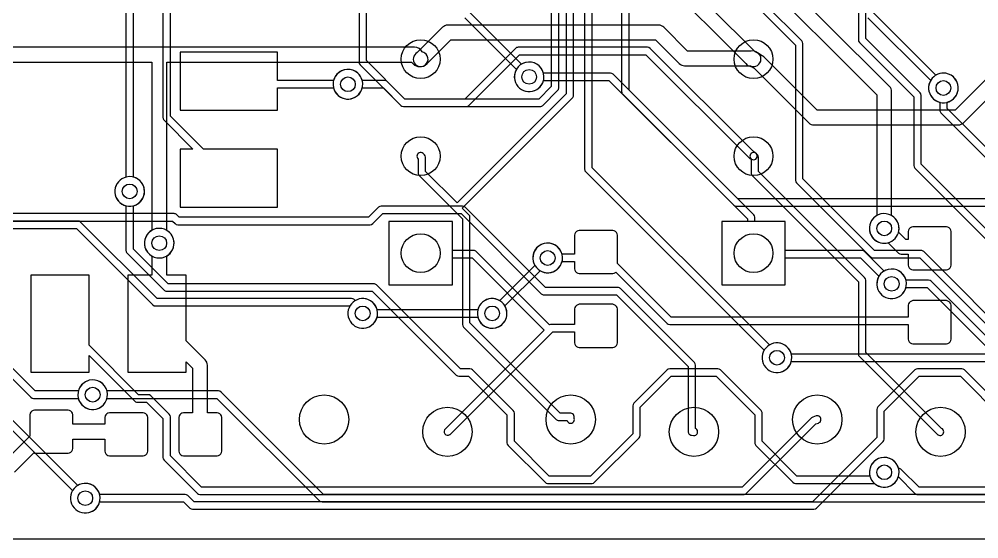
# Model space of a CAD drawing. Header units: millimetres. Extents: x 0 to 68.5, y 0 to 25.
# Drawn here: x 15.86 to 35.63, y 0 to 10.71 of the extents above; entities that cross this region are included whole.
import ezdxf

# ---------------------------------------------------------------- set-up
doc = ezdxf.new("R2010")
doc.units = ezdxf.units.MM

msp = doc.modelspace()

# ---------------------------------------------------------------- linework, layer by layer
at = {"layer": '16_copper'}
for points in [[(31.642, 6.544), (31.013, 6.544), (31.013, 6.629, 0.198912), (30.991, 6.683), (28.423, 9.252), (28.423, 14.904), (30.743, 17.224, 0.952146), (30.856, 17.823), (30.809, 17.831, 0.736154), (30.592, 17.289), (28.293, 14.989, 0.198912), (28.27, 14.935), (28.27, 9.22, 0.198912), (28.293, 9.166), (30.861, 6.598), (30.861, 6.544), (30.334, 6.544), (30.334, 5.236), (31.642, 5.236)], [(31.033, 9.745, 0.554765), (31.099, 9.995), (31.075, 10.015, 0.089755), (31.019, 10.04), (29.177, 11.881, 0.070154), (29.162, 11.928), (29.14, 11.971, 1), (28.619, 11.651), (28.647, 11.612, 0.394312), (29.061, 11.566), (30.829, 9.798, 0.253327), (30.972, 9.738), (31.003, 9.738)], [(34.867, 2.134, 0.578892), (34.863, 2.278), (33.299, 3.842), (33.299, 5.334, 0.198912), (33.277, 5.388), (31.09, 7.575), (31.09, 7.849, 0.286956), (31.053, 7.93), (31.039, 7.947, 0.645605), (30.912, 7.891), (30.915, 7.869, 0.12104), (30.937, 7.827), (30.937, 7.544, 0.198912), (30.96, 7.49), (33.147, 5.302), (33.147, 3.81, 0.198912), (33.169, 3.756), (34.77, 2.156), (34.778, 2.15), (34.787, 2.143), (34.787, 2.143), (34.787, 2.143), (34.789, 2.142), (34.806, 2.136), (34.824, 2.132), (34.845, 2.13)], [(33.752, 1.074, 1), (33.609, 1.669), (33.563, 1.654, 0.373631), (33.385, 1.295), (31.883, 1.295), (31.166, 2.013), (31.166, 2.591, 0.198912), (31.143, 2.645), (30.305, 3.483, 0.198912), (30.251, 3.505), (29.261, 3.505, 0.198912), (29.207, 3.483), (28.521, 2.797, 0.198912), (28.499, 2.743), (28.499, 2.165), (27.629, 1.295), (26.778, 1.295), (26.06, 2.013), (26.06, 2.591, 0.198912), (26.038, 2.645), (25.2, 3.483, 0.198912), (25.146, 3.505), (24.949, 3.505), (23.219, 5.235, 0.198912), (23.165, 5.258), (18.929, 5.258), (18.212, 5.975), (18.212, 6.867, 0.991753), (18.064, 7.46), (18.019, 7.445, 0.720233), (18.059, 6.867), (18.059, 5.944, 0.198912), (18.082, 5.89), (18.844, 5.128, 0.198912), (18.898, 5.105), (23.133, 5.105), (24.864, 3.375, 0.198912), (24.917, 3.353), (25.114, 3.353), (25.908, 2.559), (25.908, 1.981, 0.198912), (25.93, 1.927), (26.692, 1.165, 0.198912), (26.746, 1.143), (27.661, 1.143, 0.198912), (27.714, 1.165), (28.629, 2.08, 0.198912), (28.651, 2.134), (28.651, 2.712), (29.292, 3.353), (30.22, 3.353), (31.013, 2.559), (31.013, 1.981, 0.198912), (31.036, 1.927), (31.798, 1.165, 0.198912), (31.852, 1.143), (33.478, 1.143), (33.482, 1.139), (33.521, 1.111), (33.563, 1.089), (33.609, 1.074), (33.656, 1.067), (33.704, 1.067)], [(25.675, 4.351, 0.504319), (25.866, 4.803), (26.591, 5.528, 0.991751), (26.906, 6.052), (26.863, 6.074, 0.720235), (26.483, 5.636), (25.758, 4.911), (25.72, 4.931), (25.675, 4.945), (25.627, 4.953), (25.579, 4.953), (25.532, 4.945), (25.486, 4.931), (25.443, 4.909), (25.405, 4.881), (25.371, 4.847), (25.343, 4.808), (25.321, 4.765), (25.306, 4.72), (25.298, 4.672), (25.298, 4.624), (25.306, 4.577), (25.321, 4.531), (25.343, 4.488), (25.371, 4.45), (25.405, 4.416), (25.443, 4.388), (25.486, 4.366), (25.532, 4.351), (25.579, 4.343), (25.627, 4.343)], [(37.399, 2.386, 0.544697), (37.441, 2.507), (37.398, 2.561, 0.030687), (37.392, 2.568), (34.649, 5.312, 0.198912), (34.595, 5.334), (34.129, 5.334, 0.991753), (33.536, 5.186), (33.55, 5.141, 0.720233), (34.129, 5.182), (34.563, 5.182), (37.281, 2.464), (37.321, 2.413), (37.336, 2.398), (37.356, 2.388), (37.377, 2.384)], [(38.566, 0.763, 0.169977), (38.611, 0.784), (39.906, 2.08, 0.007273), (39.908, 2.081), (39.976, 2.154, 1), (39.865, 2.258), (39.798, 2.187), (38.526, 0.914), (22.13, 0.914), (20.018, 3.026, 0.198912), (19.964, 3.048), (17.669, 3.048, 0.991753), (17.076, 2.9), (17.091, 2.855, 0.720233), (17.669, 2.896), (19.933, 2.896), (22.044, 0.784, 0.198912), (22.098, 0.762), (38.557, 0.762)]]:
    msp.add_lwpolyline(points, format="xyb", close=True, dxfattribs=at)
for points in [[(38.665, 3.505), (34.442, 7.728), (34.442, 9.144, 0.198912), (34.42, 9.198), (33.299, 10.319), (33.299, 11.515, 0.991753), (33.152, 12.108), (33.106, 12.093, 0.720233), (33.147, 11.515), (33.147, 10.287, 0.198912), (33.169, 10.233), (34.29, 9.112), (34.29, 7.696, 0.198912), (34.312, 7.642), (38.58, 3.375, 0.198912)], [(27.508, 11.932), (27.508, 7.62, 0.198912), (27.531, 7.566), (31.208, 3.889), (31.188, 3.851), (31.173, 3.805), (31.166, 3.758), (31.166, 3.71), (31.173, 3.662), (31.188, 3.617), (31.21, 3.574), (31.238, 3.535), (31.272, 3.501), (31.311, 3.473), (31.354, 3.451), (31.399, 3.437), (31.447, 3.429), (31.495, 3.429), (31.542, 3.437, 1), (31.399, 4.031), (31.354, 4.016), (31.315, 3.997), (27.661, 7.652), (27.661, 11.963, 0.198912)], [(30.94, 11.746), (33.528, 9.157), (33.528, 6.665), (33.521, 6.661), (33.482, 6.633), (33.448, 6.599), (33.42, 6.561), (33.398, 6.518), (33.383, 6.472), (33.376, 6.425), (33.376, 6.377), (33.383, 6.329), (33.398, 6.284), (33.42, 6.241), (33.448, 6.202), (33.482, 6.168), (33.521, 6.14), (33.563, 6.118), (33.609, 6.104), (33.656, 6.096), (33.704, 6.096), (33.752, 6.104, 0.677965), (33.833, 6.665), (33.833, 9.22, 0.198912), (33.788, 9.328), (31.155, 11.961)], [(27.127, 11.246), (27.127, 9.176), (24.879, 6.928), (24.232, 7.575), (24.232, 7.849, 0.286956), (24.195, 7.93), (24.181, 7.947, 0.645605), (24.054, 7.891), (24.057, 7.869, 0.12104), (24.079, 7.827), (24.079, 7.544, 0.198912), (24.102, 7.49), (24.994, 6.598), (24.994, 4.42, 0.198912), (25.016, 4.366), (26.921, 2.461, 0.198912), (26.975, 2.438), (27.148, 2.438), (27.148, 2.437), (27.158, 2.417, 0.752251), (27.297, 2.462), (27.293, 2.483, 0.517492), (27.203, 2.591), (27.006, 2.591), (25.146, 4.451), (25.146, 6.629, 0.198912), (25.124, 6.683), (24.987, 6.82), (27.257, 9.09, 0.198912), (27.28, 9.144), (27.28, 11.278, 0.198912)], [(26.822, 11.094), (26.822, 9.328), (26.562, 9.068), (23.806, 9.068), (23.447, 9.426, 0.198912), (23.393, 9.449), (22.927, 9.449, 0.991753), (22.334, 9.301), (22.349, 9.256, 0.720233), (22.927, 9.296), (23.362, 9.296), (23.721, 8.938, 0.198912), (23.774, 8.915), (26.594, 8.915, 0.198912), (26.648, 8.938), (26.952, 9.243, 0.198912), (26.975, 9.296), (26.975, 11.125, 0.198912)], [(25.038, 10.744), (26.102, 9.68), (26.083, 9.642), (26.068, 9.596), (26.06, 9.549), (26.06, 9.501), (26.068, 9.454), (26.083, 9.408), (26.105, 9.365), (26.133, 9.326), (26.167, 9.293), (26.205, 9.264), (26.248, 9.243), (26.294, 9.228), (26.341, 9.22), (26.389, 9.22), (26.437, 9.228, 1), (26.294, 9.822), (26.248, 9.807), (26.21, 9.788), (25.124, 10.874, 0.198912)], [(31.134, 10.897), (31.852, 10.179), (31.852, 7.391, 0.198912), (31.874, 7.338), (33.398, 5.814, 0.198912), (33.452, 5.791), (34.411, 5.791), (36.446, 3.756, 0.198912)], [(36.531, 3.886), (34.496, 5.921, 0.198912), (34.442, 5.944), (33.483, 5.944), (32.004, 7.423), (32.004, 10.211, 0.198912), (31.982, 10.265), (31.22, 11.027, 0.198912)], [(15.532, 9.83), (18.593, 9.83), (18.593, 6.36, 0.936962), (18.862, 5.814), (18.905, 5.835, 0.568909), (18.898, 6.36), (18.898, 9.83), (23.94, 9.83), (23.971, 9.798, 0.253327), (24.114, 9.738), (24.145, 9.738, 0.622977), (24.241, 9.995), (24.217, 10.015, 0.065587), (24.176, 10.035), (24.161, 10.04, 0.31438), (24.003, 10.135), (15.469, 10.135)], [(37.303, 6.544), (34.976, 8.871), (34.976, 9.001, 0.991753), (34.828, 9.594), (34.783, 9.579, 0.720233), (34.823, 9.001), (34.823, 8.839, 0.198912), (34.846, 8.785), (37.192, 6.439)], [(14.24, 6.401), (17.037, 6.401), (18.615, 4.823, 0.198912), (18.669, 4.801), (22.672, 4.801), (22.654, 4.765), (22.639, 4.72), (22.631, 4.672), (22.631, 4.624), (22.639, 4.577), (22.654, 4.531), (22.676, 4.488), (22.704, 4.45), (22.738, 4.416), (22.776, 4.388), (22.819, 4.366), (22.865, 4.351), (22.912, 4.343), (22.96, 4.343), (23.008, 4.351, 1), (22.865, 4.945), (22.819, 4.931), (22.781, 4.911, 0.290937), (22.708, 4.953), (18.701, 4.953), (17.123, 6.531, 0.198912), (17.069, 6.553), (14.24, 6.553, 0.991753)], [(12.311, 5.64), (16.958, 0.993), (16.939, 0.955), (16.924, 0.91), (16.916, 0.862), (16.916, 0.814), (16.924, 0.767), (16.939, 0.721), (16.961, 0.678), (16.989, 0.64), (17.023, 0.606), (17.061, 0.578), (17.104, 0.556), (17.15, 0.541), (17.197, 0.533), (17.245, 0.533), (17.293, 0.541, 1), (17.15, 1.135), (17.104, 1.121), (17.066, 1.101), (12.491, 5.676, 0.947081)]]:
    msp.add_lwpolyline(points, format="xyb", dxfattribs=at)
msp.add_lwpolyline([(24.784, 6.544), (23.476, 6.544), (23.476, 5.236), (24.784, 5.236)], close=True, dxfattribs=at)
at = {"layer": '1_copper'}
for points in [[(18.821, 12.116), (18.821, 8.687, 0.198912), (18.844, 8.633), (19.439, 8.037), (19.178, 8.037), (19.178, 6.837), (21.178, 6.837), (21.178, 8.037), (19.655, 8.037), (18.974, 8.718), (18.974, 12.084)], [(18.059, 11.811), (18.059, 7.459), (18.019, 7.445), (17.976, 7.423), (17.937, 7.395), (17.903, 7.361), (17.875, 7.323), (17.853, 7.28), (17.838, 7.234), (17.831, 7.187), (17.831, 7.139), (17.838, 7.091), (17.853, 7.046), (17.875, 7.003), (17.903, 6.964), (17.937, 6.93), (17.976, 6.902), (18.019, 6.88), (18.064, 6.866), (18.112, 6.858), (18.16, 6.858), (18.207, 6.866, 0.781641), (18.212, 7.459), (18.212, 11.779)], [(22.86, 11.703), (22.86, 9.83, 0.198912), (22.882, 9.776), (23.721, 8.938, 0.198912), (23.774, 8.915), (25.07, 8.915, 0.198912), (25.124, 8.938), (26.168, 9.982), (28.772, 9.982), (30.883, 7.871, 0.219535), (30.945, 7.827), (30.964, 7.818, 0.752248), (31.047, 7.939), (31.031, 7.953), (30.986, 7.984), (28.857, 10.112, 0.198912), (28.804, 10.135), (26.137, 10.135, 0.198912), (26.083, 10.112), (25.038, 9.068), (23.806, 9.068), (23.012, 9.861), (23.012, 11.735, 0.198912)], [(33.344, 10.744), (34.637, 9.452), (34.617, 9.413), (34.602, 9.368), (34.595, 9.32), (34.595, 9.272), (34.602, 9.225), (34.617, 9.179), (34.639, 9.137), (34.667, 9.098), (34.701, 9.064), (34.74, 9.036), (34.783, 9.014), (34.828, 8.999), (34.876, 8.992), (34.924, 8.992), (34.971, 8.999, 1), (34.828, 9.594), (34.783, 9.579), (34.744, 9.559), (33.429, 10.874, 0.198912)], [(36.24, 9.938), (35.141, 8.839), (32.296, 8.839), (31.197, 9.938, 0.062705), (31.167, 9.961), (31.066, 10.021, 0.213207), (30.937, 10.058), (29.629, 10.058), (29.14, 10.547, 0.198912), (29.032, 10.592), (24.689, 10.592, 0.198912), (24.581, 10.547), (24.06, 10.026, 0.207159), (23.981, 9.92), (23.978, 9.889, 0.258804), (24.05, 9.76), (24.078, 9.747, 0.320354), (24.263, 9.798), (24.752, 10.287), (28.969, 10.287), (29.458, 9.798, 0.198912), (29.566, 9.754), (30.914, 9.754), (30.925, 9.75), (30.995, 9.708), (32.125, 8.579, 0.198912), (32.233, 8.534), (35.204, 8.534), (35.21, 8.535, 0.189183), (35.312, 8.579), (36.411, 9.677)], [(36.849, 7.01), (30.664, 7.01), (28.095, 9.579, 0.198912), (28.042, 9.601), (26.661, 9.601, 0.991753), (26.068, 9.454), (26.083, 9.408, 0.720233), (26.661, 9.449), (28.01, 9.449), (30.579, 6.88, 0.198912), (30.632, 6.858), (36.881, 6.858)], [(14.891, 6.553), (19.018, 6.553), (19.072, 6.499, 0.198912), (19.126, 6.477), (23.089, 6.477, 0.198912), (23.142, 6.499), (23.349, 6.706), (24.962, 6.706), (26.616, 5.052, 0.198912), (26.67, 5.029), (28.162, 5.029), (29.642, 3.55), (29.642, 2.21), (29.642, 2.208), (29.642, 2.206), (29.644, 2.197), (29.645, 2.188), (29.646, 2.186), (29.646, 2.184), (29.65, 2.176), (29.654, 2.168), (29.655, 2.167), (29.656, 2.165), (29.663, 2.159), (29.668, 2.152), (29.67, 2.151), (29.672, 2.149), (29.679, 2.145), (29.687, 2.14), (29.689, 2.14), (29.691, 2.139), (29.7, 2.136), (29.708, 2.134), (29.709, 2.134), (29.711, 2.134), (29.754, 2.13), (29.775, 2.131), (29.796, 2.138, 0.548414), (29.807, 2.266), (29.794, 2.274), (29.794, 3.581, 0.198912), (29.772, 3.635), (28.248, 5.159, 0.198912), (28.194, 5.182), (26.702, 5.182), (25.047, 6.836, 0.198912), (24.994, 6.858), (23.317, 6.858, 0.198912), (23.263, 6.836), (23.057, 6.629), (19.158, 6.629), (19.104, 6.683, 0.198912), (19.05, 6.706), (14.859, 6.706, 0.198912)], [(37.306, 3.81), (31.766, 3.81), (31.753, 3.851), (31.731, 3.894), (31.703, 3.932), (31.669, 3.966), (31.63, 3.994), (31.588, 4.016), (31.542, 4.031), (31.495, 4.039), (31.447, 4.039), (31.399, 4.031), (31.354, 4.016), (31.311, 3.994), (31.272, 3.966), (31.238, 3.932), (31.21, 3.894), (31.188, 3.851), (31.173, 3.805), (31.166, 3.758), (31.166, 3.71), (31.173, 3.662), (31.188, 3.617), (31.21, 3.574), (31.238, 3.535), (31.272, 3.501), (31.311, 3.473), (31.354, 3.451), (31.399, 3.437), (31.447, 3.429), (31.495, 3.429), (31.542, 3.437, 0.277562), (31.766, 3.658), (37.338, 3.658, 0.198912)], [(36.249, 2.568), (35.334, 3.483, 0.198912), (35.281, 3.505), (34.366, 3.505, 0.198912), (34.312, 3.483), (33.55, 2.721, 0.198912), (33.528, 2.667), (33.528, 2.089), (32.201, 0.762), (19.463, 0.762), (19.332, 0.892, 0.198912), (19.279, 0.914), (17.517, 0.914), (17.504, 0.955), (17.482, 0.998), (17.454, 1.037), (17.42, 1.071), (17.381, 1.099), (17.338, 1.121), (17.293, 1.135), (17.245, 1.143), (17.197, 1.143), (17.15, 1.135), (17.104, 1.121), (17.061, 1.099), (17.023, 1.071), (16.989, 1.037), (16.961, 0.998), (16.939, 0.955), (16.924, 0.91), (16.916, 0.862), (16.916, 0.814), (16.924, 0.767), (16.939, 0.721), (16.961, 0.678), (16.989, 0.64), (17.023, 0.606), (17.061, 0.578), (17.104, 0.556), (17.15, 0.541), (17.197, 0.533), (17.245, 0.533), (17.293, 0.541, 0.277562), (17.517, 0.762), (19.247, 0.762), (19.377, 0.632, 0.198912), (19.431, 0.61), (32.233, 0.61, 0.198912), (32.286, 0.632), (33.658, 2.004, 0.198912), (33.68, 2.057), (33.68, 2.635), (34.398, 3.353), (35.249, 3.353), (36.119, 2.483)], [(37.535, 1.067), (34.398, 1.067), (34.039, 1.425, 0.229911), (33.976, 1.448), (33.963, 1.489, 1), (33.398, 1.255), (33.42, 1.212, 0.6128), (33.963, 1.255), (33.971, 1.278), (34.312, 0.937, 0.198912), (34.366, 0.914), (37.567, 0.914)]]:
    msp.add_lwpolyline(points, format="xyb", dxfattribs=at)
for points in [[(21.178, 9.296), (22.336, 9.296, 0.991753), (22.929, 9.444), (22.914, 9.49, 0.720233), (22.336, 9.449), (21.178, 9.449), (21.178, 10.037), (19.178, 10.037), (19.178, 8.837), (21.178, 8.837)], [(27.298, 4.267), (27.298, 4.043), (27.305, 4.014), (27.32, 3.989), (27.34, 3.968), (27.366, 3.954), (27.394, 3.946), (28.09, 3.946), (28.118, 3.954), (28.144, 3.968), (28.164, 3.989), (28.179, 4.014), (28.187, 4.043), (28.187, 4.739), (28.179, 4.767), (28.164, 4.792), (28.144, 4.813), (28.118, 4.828), (28.09, 4.835), (27.394, 4.835), (27.366, 4.828), (27.34, 4.813), (27.32, 4.792), (27.305, 4.767), (27.298, 4.739), (27.298, 4.42), (26.822, 4.42, 0.12241), (26.787, 4.411), (25.276, 5.921, 0.198912), (25.222, 5.944), (24.784, 5.944), (24.784, 6.544), (23.476, 6.544), (23.476, 5.236), (24.784, 5.236), (24.784, 5.791), (25.191, 5.791), (26.677, 4.305), (24.642, 2.271, 0.992093), (24.734, 2.149), (24.74, 2.154, 0.010182), (24.743, 2.156), (26.854, 4.267)], [(33.904, 4.961, 1), (33.761, 5.555), (33.716, 5.54), (33.678, 5.521), (33.277, 5.921, 0.198912), (33.223, 5.944), (31.642, 5.944), (31.642, 6.544), (30.334, 6.544), (30.334, 5.236), (31.642, 5.236), (31.642, 5.791), (33.192, 5.791), (33.57, 5.413), (33.55, 5.375), (33.536, 5.329), (33.528, 5.282), (33.528, 5.234), (33.536, 5.186), (33.55, 5.141), (33.572, 5.098), (33.6, 5.059), (33.634, 5.025), (33.673, 4.997), (33.716, 4.975), (33.761, 4.961), (33.809, 4.953), (33.857, 4.953)], [(34.992, 5.554), (35.018, 5.568), (35.038, 5.589), (35.053, 5.614), (35.06, 5.642), (35.06, 6.339), (35.053, 6.367), (35.038, 6.392), (35.018, 6.413), (34.992, 6.427), (34.964, 6.435), (34.268, 6.435), (34.24, 6.427), (34.214, 6.413), (34.194, 6.392), (34.179, 6.367), (34.171, 6.339), (34.171, 6.172), (34.125, 6.172), (33.975, 6.322, 0.936961), (33.398, 6.518), (33.383, 6.472, 0.568911), (33.76, 6.106), (33.954, 5.912, 0.198912), (34.061, 5.867), (34.171, 5.867), (34.171, 5.642), (34.179, 5.614), (34.194, 5.589), (34.214, 5.568), (34.24, 5.554), (34.268, 5.546), (34.964, 5.546)], [(19.966, 1.72), (19.991, 1.735), (20.012, 1.755), (20.027, 1.781), (20.034, 1.809), (20.034, 2.505), (20.027, 2.533), (20.012, 2.558), (19.991, 2.579), (19.966, 2.594), (19.938, 2.601), (19.736, 2.601), (19.736, 3.581, 0.198912), (19.691, 3.689), (19.298, 4.082), (19.298, 5.437), (18.898, 5.437), (18.898, 5.832, 0.936962), (18.628, 6.378), (18.585, 6.357, 0.568909), (18.593, 5.832), (18.593, 5.437), (18.098, 5.437), (18.098, 3.437), (19.298, 3.437), (19.298, 3.651), (19.431, 3.518), (19.431, 2.601), (19.242, 2.601), (19.213, 2.594), (19.188, 2.579), (19.167, 2.558), (19.153, 2.533), (19.145, 2.505), (19.145, 1.809), (19.153, 1.781), (19.167, 1.755), (19.188, 1.735), (19.213, 1.72), (19.242, 1.712), (19.938, 1.712)], [(34.992, 4.03), (35.018, 4.044), (35.038, 4.065), (35.053, 4.09), (35.06, 4.118), (35.06, 4.815), (35.053, 4.843), (35.038, 4.868), (35.018, 4.889), (34.992, 4.903), (34.964, 4.911), (34.268, 4.911), (34.24, 4.903), (34.214, 4.889), (34.194, 4.868), (34.179, 4.843), (34.171, 4.815), (34.171, 4.572), (29.292, 4.572), (28.187, 5.678), (28.187, 6.263), (28.179, 6.291), (28.164, 6.316), (28.144, 6.337), (28.118, 6.352), (28.09, 6.359), (27.394, 6.359), (27.366, 6.352), (27.34, 6.337), (27.32, 6.316), (27.305, 6.291), (27.298, 6.263), (27.298, 5.867), (27.042, 5.867, 0.991753), (26.449, 5.72), (26.464, 5.674, 0.720233), (27.042, 5.715), (27.298, 5.715), (27.298, 5.567), (27.305, 5.538), (27.32, 5.513), (27.34, 5.492), (27.366, 5.478), (27.394, 5.47), (28.09, 5.47), (28.118, 5.478), (28.144, 5.492), (28.15, 5.499), (29.207, 4.442, 0.198912), (29.261, 4.42), (34.171, 4.42), (34.171, 4.118), (34.179, 4.09), (34.194, 4.065), (34.214, 4.044), (34.24, 4.03), (34.268, 4.022), (34.964, 4.022)], [(17.445, 2.675, 1), (17.302, 3.269), (17.257, 3.254, 0.235702), (17.078, 3.048), (16.186, 3.048), (15.298, 3.936), (15.298, 5.437), (14.098, 5.437), (14.098, 3.437), (15.298, 3.437), (15.298, 3.72), (16.101, 2.918, 0.198912), (16.154, 2.896), (17.078, 2.896), (17.091, 2.855), (17.113, 2.812), (17.141, 2.773), (17.175, 2.739), (17.214, 2.711), (17.257, 2.689), (17.302, 2.675), (17.35, 2.667), (17.398, 2.667)], [(30.793, 0.916, 0.169977), (30.839, 0.937), (32.273, 2.371), (32.324, 2.387, 1), (32.278, 2.533), (32.21, 2.511, 0.120761), (32.179, 2.492), (30.753, 1.067), (19.615, 1.067), (18.974, 1.708), (18.974, 2.515, 0.198912), (18.951, 2.568), (18.57, 2.949, 0.198912), (18.517, 2.972), (18.32, 2.972), (17.298, 3.993), (17.298, 5.437), (16.098, 5.437), (16.098, 3.437), (17.298, 3.437), (17.298, 3.778), (18.234, 2.842, 0.198912), (18.288, 2.819), (18.485, 2.819), (18.821, 2.483), (18.821, 1.676, 0.198912), (18.844, 1.623), (19.53, 0.937, 0.198912), (19.583, 0.914), (30.785, 0.914)], [(23.008, 4.351, 0.277562), (23.232, 4.572), (25.307, 4.572, 0.991753), (25.9, 4.72), (25.886, 4.765, 0.720233), (25.307, 4.724), (23.232, 4.724), (23.219, 4.765), (23.197, 4.808), (23.169, 4.847), (23.135, 4.881), (23.096, 4.909), (23.053, 4.931), (23.008, 4.945), (22.96, 4.953), (22.912, 4.953), (22.865, 4.945), (22.819, 4.931), (22.776, 4.909), (22.738, 4.881), (22.704, 4.847), (22.676, 4.808), (22.654, 4.765), (22.639, 4.72), (22.631, 4.672), (22.631, 4.624), (22.639, 4.577), (22.654, 4.531), (22.676, 4.488), (22.704, 4.45), (22.738, 4.416), (22.776, 4.388), (22.819, 4.366), (22.865, 4.351), (22.912, 4.343), (22.96, 4.343)]]:
    msp.add_lwpolyline(points, format="xyb", close=True, dxfattribs=at)
msp.add_lwpolyline([(15.763, 1.375), (16.16, 1.771), (16.173, 1.767), (16.869, 1.767), (16.898, 1.775), (16.923, 1.79), (16.944, 1.81), (16.958, 1.836), (16.966, 1.864), (16.966, 2.057), (17.621, 2.057), (17.621, 1.809), (17.629, 1.781), (17.643, 1.755), (17.664, 1.735), (17.689, 1.72), (17.718, 1.712), (18.414, 1.712), (18.442, 1.72), (18.467, 1.735), (18.488, 1.755), (18.503, 1.781), (18.51, 1.809), (18.51, 2.505), (18.503, 2.533), (18.488, 2.558), (18.467, 2.579), (18.442, 2.594), (18.414, 2.601), (17.718, 2.601), (17.689, 2.594), (17.664, 2.579), (17.643, 2.558), (17.629, 2.533), (17.621, 2.505), (17.621, 2.362), (16.966, 2.362), (16.966, 2.56), (16.958, 2.588), (16.944, 2.613), (16.923, 2.634), (16.898, 2.649), (16.869, 2.656), (16.173, 2.656), (16.145, 2.649), (16.12, 2.634), (16.099, 2.613), (16.084, 2.588), (16.077, 2.56), (16.077, 2.119), (15.548, 1.59)], dxfattribs=at)
at = {"layer": 'drills_PTH'}
for centre, radius in [((24.13, 9.89), 0.4), ((30.988, 9.89), 0.4), ((24.13, 7.89), 0.4), ((30.988, 7.89), 0.4), ((24.13, 5.89), 0.4), ((30.988, 5.89), 0.4), ((22.141, 2.46), 0.508), ((27.221, 2.46), 0.508), ((32.301, 2.46), 0.508), ((24.681, 2.206), 0.508), ((29.761, 2.206), 0.508), ((34.841, 2.206), 0.508)]:
    msp.add_circle(centre, radius, dxfattribs=at)
at = {"layer": 'drills_via_1_16'}
for centre in [(22.631, 9.373), (26.365, 9.525), (34.9, 9.296), (18.136, 7.163), (33.68, 6.401), (18.745, 6.096), (26.746, 5.791), (33.833, 5.258), (22.936, 4.648), (25.603, 4.648), (31.471, 3.734), (17.374, 2.972), (33.68, 1.372), (17.221, 0.838)]:
    msp.add_circle(centre, 0.152, dxfattribs=at)
at = {"layer": 'outline'}
msp.add_lwpolyline([(2.25, 0), (65.5, 0)], dxfattribs=at)

doc.saveas('drawing.dxf')
